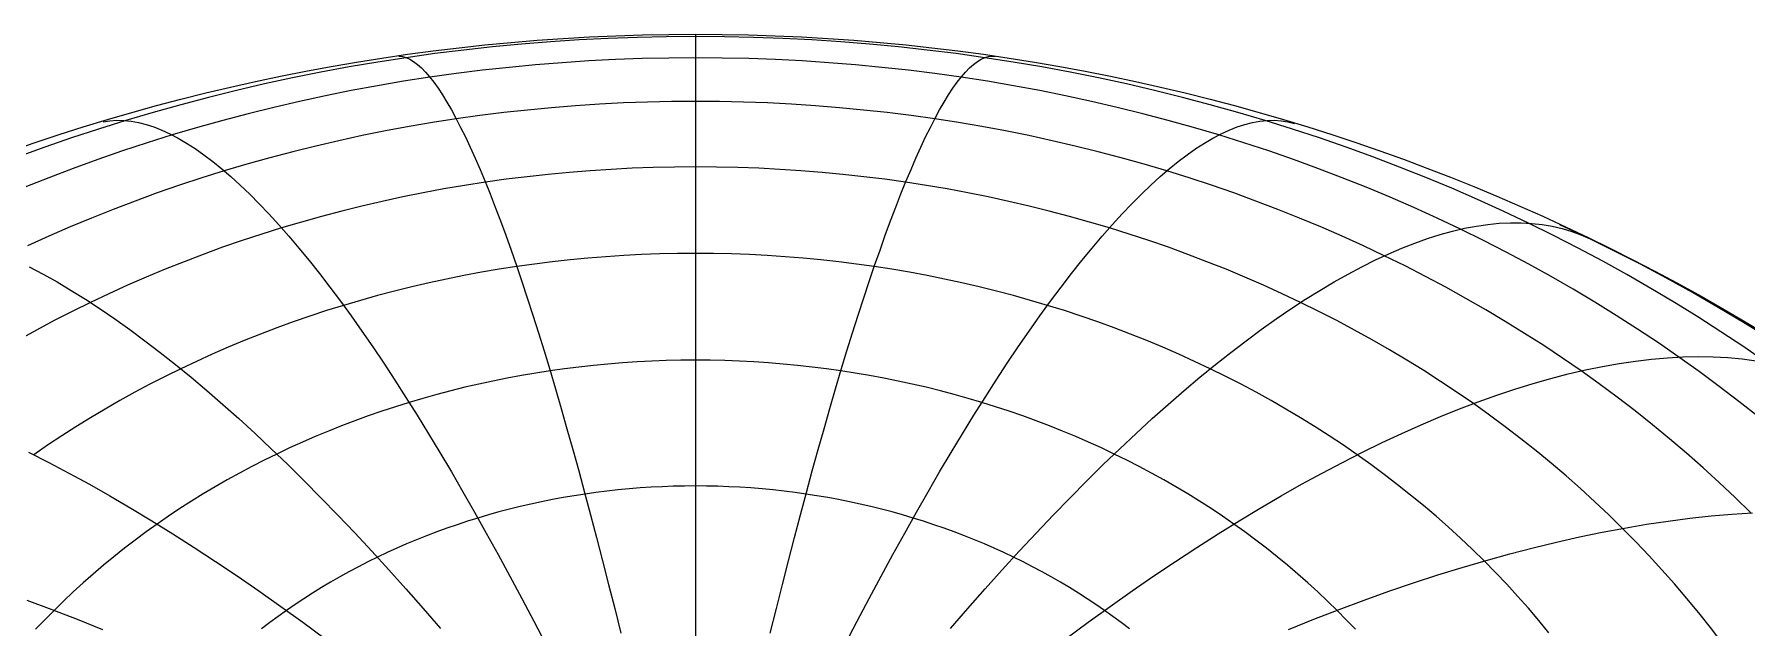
# Model space of a CAD drawing. Header units: millimetres. Extents: x -85 to 85, y -85 to 85.
# Drawn here: x -27.3 to 43.4, y 60.5 to 85 of the extents above; entities that cross this region are included whole.
import ezdxf

# ---------------------------------------------------------------- set-up
doc = ezdxf.new("R2010")
doc.units = ezdxf.units.MM
doc.layers.add('CUT_OUTER', color=1, linetype='Continuous')
doc.layers.add('ENGRAVE_FINE', color=8, linetype='Continuous')

msp = doc.modelspace()

# ---------------------------------------------------------------- linework, layer by layer
at = {"layer": 'CUT_OUTER'}
msp.add_circle((0, 0), 85, dxfattribs=at)
at = {"layer": 'ENGRAVE_FINE'}
for points in [[(44.2022, 71.4664), (43.2761, 72.1042), (42.3369, 72.7284), (41.3847, 73.3389), (40.4199, 73.9353), (39.4428, 74.5176), (38.4537, 75.0856), (37.4529, 75.639), (36.4407, 76.1778), (35.4173, 76.7017), (34.3832, 77.2106), (33.3386, 77.7044), (32.2839, 78.1829), (31.2193, 78.6459), (30.1452, 79.0933), (29.062, 79.525), (27.9698, 79.9408), (26.8692, 80.3407), (25.7604, 80.7244), (24.6437, 81.0919), (23.5195, 81.4431), (22.3882, 81.7778), (21.25, 82.096), (20.1054, 82.3975), (18.9546, 82.6823), (17.7981, 82.9503), (16.6361, 83.2013), (15.4691, 83.4354), (14.2973, 83.6525), (13.1213, 83.8524), (11.9412, 84.0351), (10.7574, 84.2006), (9.5704, 84.3488), (8.3805, 84.4797), (7.1881, 84.5932), (5.9934, 84.6893), (4.7969, 84.768), (3.599, 84.8292), (2.3999, 84.873), (1.2001, 84.8992), (0, 84.908), (-1.2001, 84.8992), (-2.3999, 84.873), (-3.599, 84.8292), (-4.7969, 84.768), (-5.9934, 84.6893), (-7.1881, 84.5932), (-8.3805, 84.4797), (-9.5704, 84.3488), (-10.7574, 84.2006), (-11.9412, 84.0351), (-13.1213, 83.8524), (-14.2973, 83.6525), (-15.4691, 83.4354), (-16.6361, 83.2013), (-17.7981, 82.9503), (-18.9546, 82.6823), (-20.1054, 82.3975), (-21.25, 82.096), (-22.3882, 81.7778), (-23.5195, 81.4431), (-24.6437, 81.0919), (-25.7604, 80.7244), (-26.8692, 80.3407), (-27.9698, 79.9408)], [(0, 84.9871), (0, 84.9482), (0, 84.8835), (0, 84.7929), (0, 84.6765), (0, 84.5344), (0, 84.3664), (0, 84.1728), (0, 83.9535), (0, 83.7087), (0, 83.4383), (0, 83.1425), (0, 82.8215), (0, 82.4751), (0, 82.1037), (0, 81.7072), (0, 81.2859), (0, 80.8398), (0, 80.3691), (0, 79.8739), (0, 79.3543), (0, 78.8106), (0, 78.2429), (0, 77.6514), (0, 77.0362), (0, 76.3975), (0, 75.7356), (0, 75.0505), (0, 74.3427), (0, 73.6122), (0, 72.8592), (0, 72.0841), (0, 71.287), (0, 70.4682), (0, 69.6279), (0, 68.7664), (0, 67.884), (0, 66.9809), (0, 66.0574), (0, 65.1138), (0, 64.1503), (0, 63.1673), (0, 62.1651), (0, 61.1439), (0, 60.1041)], [(43.8797, 69.2175), (43.08, 69.8515), (42.2672, 70.4738), (41.4415, 71.0841), (40.6032, 71.6823), (39.7525, 72.2682), (38.8897, 72.8416), (38.015, 73.4023), (37.1288, 73.9502), (36.2313, 74.4851), (35.3227, 75.0068), (34.4034, 75.5152), (33.4736, 76.0101), (32.5336, 76.4914), (31.5837, 76.9589), (30.6241, 77.4124), (29.6553, 77.8519), (28.6774, 78.2773), (27.6907, 78.6882), (26.6957, 79.0848), (25.6925, 79.4668), (24.6814, 79.834), (23.6629, 80.1865), (22.6371, 80.5241), (21.6045, 80.8467), (20.5653, 81.1542), (19.5198, 81.4464), (18.4683, 81.7234), (17.4113, 81.985), (16.3489, 82.2312), (15.2816, 82.4618), (14.2096, 82.6768), (13.1332, 82.8762), (12.0529, 83.0598), (10.9689, 83.2277), (9.8815, 83.3797), (8.7912, 83.5158), (7.6982, 83.6361), (6.6028, 83.7403), (5.5054, 83.8286), (4.4063, 83.9009), (3.3059, 83.9571), (2.2045, 83.9973), (1.1024, 84.0214), (0, 84.0294), (-1.1024, 84.0214), (-2.2045, 83.9973), (-3.3059, 83.9571), (-4.4063, 83.9009), (-5.5054, 83.8286), (-6.6028, 83.7403), (-7.6982, 83.6361), (-8.7912, 83.5158), (-9.8815, 83.3797), (-10.9689, 83.2277), (-12.0529, 83.0598), (-13.1332, 82.8762), (-14.2096, 82.6768), (-15.2816, 82.4618), (-16.3489, 82.2312), (-17.4113, 81.985), (-18.4683, 81.7234), (-19.5198, 81.4464), (-20.5653, 81.1542), (-21.6045, 80.8467), (-22.6371, 80.5241), (-23.6629, 80.1865), (-24.6814, 79.834), (-25.6925, 79.4668), (-26.6957, 79.0848), (-27.6907, 78.6882)], [(-12.2465, 84.1002), (-12.1008, 84.0824), (-11.9515, 84.039), (-11.7985, 83.97), (-11.6419, 83.8754), (-11.4818, 83.7553), (-11.3182, 83.6096), (-11.1511, 83.4385), (-10.9806, 83.242), (-10.8068, 83.0201), (-10.6297, 82.7729), (-10.4494, 82.5005), (-10.2658, 82.203), (-10.0792, 81.8805), (-9.8895, 81.533), (-9.6967, 81.1606), (-9.501, 80.7636), (-9.3025, 80.3419), (-9.101, 79.8958), (-8.8969, 79.4253), (-8.69, 78.9306), (-8.4804, 78.4119), (-8.2683, 77.8693), (-8.0536, 77.303), (-7.8365, 76.7132), (-7.6171, 76.0999), (-7.3952, 75.4635), (-7.1712, 74.8041), (-6.9449, 74.1219), (-6.7166, 73.4172), (-6.4862, 72.6901), (-6.2538, 71.9408), (-6.0195, 71.1696), (-5.7834, 70.3768), (-5.5455, 69.5625), (-5.3059, 68.727), (-5.0647, 67.8706), (-4.822, 66.9935), (-4.5778, 66.096), (-4.3322, 65.1783), (-4.0853, 64.2409), (-3.8371, 63.2838), (-3.5878, 62.3075), (-3.3374, 61.3122), (-3.086, 60.2982)], [(3.086, 60.2982), (3.3374, 61.3122), (3.5878, 62.3075), (3.8371, 63.2838), (4.0853, 64.2409), (4.3322, 65.1783), (4.5778, 66.096), (4.822, 66.9935), (5.0647, 67.8706), (5.3059, 68.727), (5.5455, 69.5625), (5.7834, 70.3768), (6.0195, 71.1696), (6.2538, 71.9408), (6.4862, 72.6901), (6.7166, 73.4172), (6.9449, 74.1219), (7.1712, 74.8041), (7.3952, 75.4635), (7.6171, 76.0999), (7.8365, 76.7132), (8.0536, 77.303), (8.2683, 77.8693), (8.4804, 78.4119), (8.69, 78.9306), (8.8969, 79.4253), (9.101, 79.8958), (9.3025, 80.3419), (9.501, 80.7636), (9.6967, 81.1606), (9.8895, 81.533), (10.0792, 81.8805), (10.2658, 82.203), (10.4494, 82.5005), (10.6297, 82.7729), (10.8068, 83.0201), (10.9806, 83.242), (11.1511, 83.4385), (11.3182, 83.6096), (11.4818, 83.7553), (11.6419, 83.8754), (11.7985, 83.97), (11.9515, 84.039), (12.1008, 84.0824), (12.2465, 84.1002), (12.3884, 84.0924)], [(43.5696, 65.2558), (42.9249, 65.8865), (42.2672, 66.5076), (41.5965, 67.1191), (40.9132, 67.7207), (40.2175, 68.3122), (39.5095, 68.8935), (38.7894, 69.4644), (38.0575, 70.0247), (37.3141, 70.5743), (36.5593, 71.1129), (35.7933, 71.6404), (35.0164, 72.1567), (34.2289, 72.6616), (33.4309, 73.1549), (32.6228, 73.6365), (31.8047, 74.1063), (30.9769, 74.564), (30.1397, 75.0096), (29.2934, 75.443), (28.4381, 75.8639), (27.5741, 76.2723), (26.7017, 76.668), (25.8212, 77.051), (24.9328, 77.4211), (24.0369, 77.7781), (23.1336, 78.122), (22.2233, 78.4527), (21.3062, 78.7701), (20.3826, 79.0741), (19.4528, 79.3645), (18.517, 79.6414), (17.5757, 79.9045), (16.629, 80.1539), (15.6772, 80.3895), (14.7206, 80.6111), (13.7596, 80.8188), (12.7943, 81.0124), (11.8252, 81.1919), (10.8525, 81.3572), (9.8764, 81.5084), (8.8974, 81.6453), (7.9156, 81.7678), (6.9315, 81.8761), (5.9452, 81.97), (4.9571, 82.0495), (3.9675, 82.1145), (2.9767, 82.1652), (1.9849, 82.2013), (0.9926, 82.2231), (0, 82.2303), (-0.9926, 82.2231), (-1.9849, 82.2013), (-2.9767, 82.1652), (-3.9675, 82.1145), (-4.9571, 82.0495), (-5.9452, 81.97), (-6.9315, 81.8761), (-7.9156, 81.7678), (-8.8974, 81.6453), (-9.8764, 81.5084), (-10.8525, 81.3572), (-11.8252, 81.1919), (-12.7943, 81.0124), (-13.7596, 80.8188), (-14.7206, 80.6111), (-15.6772, 80.3895), (-16.629, 80.1539), (-17.5757, 79.9045), (-18.517, 79.6414), (-19.4528, 79.3645), (-20.3826, 79.0741), (-21.3062, 78.7701), (-22.2233, 78.4527), (-23.1336, 78.122), (-24.0369, 77.7781), (-24.9328, 77.4211), (-25.8212, 77.051), (-26.7017, 76.668), (-27.5741, 76.2723)], [(-24.4592, 81.3918), (-24.1813, 81.4357), (-23.8959, 81.4549), (-23.6033, 81.4492), (-23.3035, 81.4187), (-22.9967, 81.3634), (-22.6828, 81.2833), (-22.3619, 81.1785), (-22.0343, 81.0489), (-21.7, 80.8947), (-21.359, 80.7158), (-21.0116, 80.5123), (-20.6577, 80.2843), (-20.2976, 80.0318), (-19.9313, 79.755), (-19.5589, 79.4538), (-19.1805, 79.1285), (-18.7963, 78.7791), (-18.4064, 78.4056), (-18.0109, 78.0083), (-17.6099, 77.5872), (-17.2035, 77.1425), (-16.7919, 76.6743), (-16.3751, 76.1827), (-15.9534, 75.668), (-15.5268, 75.1301), (-15.0955, 74.5694), (-14.6596, 73.986), (-14.2192, 73.38), (-13.7745, 72.7517), (-13.3256, 72.1013), (-12.8727, 71.4288), (-12.4158, 70.7346), (-11.9551, 70.0189), (-11.4908, 69.2818), (-11.023, 68.5236), (-10.5518, 67.7446), (-10.0775, 66.9449), (-9.6, 66.1248), (-9.1196, 65.2846), (-8.6365, 64.4245), (-8.1507, 63.5448), (-7.6625, 62.6457), (-7.1719, 61.7275), (-6.6791, 60.7906), (-6.1843, 59.8351)], [(6.1843, 59.8351), (6.6791, 60.7906), (7.1719, 61.7275), (7.6625, 62.6457), (8.1507, 63.5448), (8.6365, 64.4245), (9.1196, 65.2846), (9.6, 66.1248), (10.0775, 66.9449), (10.5518, 67.7446), (11.023, 68.5236), (11.4908, 69.2818), (11.9551, 70.0189), (12.4158, 70.7346), (12.8727, 71.4288), (13.3256, 72.1013), (13.7745, 72.7517), (14.2192, 73.38), (14.6596, 73.986), (15.0955, 74.5694), (15.5268, 75.1301), (15.9534, 75.668), (16.3751, 76.1827), (16.7919, 76.6743), (17.2035, 77.1425), (17.6099, 77.5872), (18.0109, 78.0083), (18.4064, 78.4056), (18.7963, 78.7791), (19.1805, 79.1285), (19.5589, 79.4538), (19.9313, 79.755), (20.2976, 80.0318), (20.6577, 80.2843), (21.0116, 80.5123), (21.359, 80.7158), (21.7, 80.8947), (22.0343, 81.0489), (22.3619, 81.1785), (22.6828, 81.2833), (22.9967, 81.3634), (23.3035, 81.4187), (23.6033, 81.4492), (23.8959, 81.4549), (24.1813, 81.4357), (24.4592, 81.3918), (24.7297, 81.3231)], [(42.37, 59.9079), (41.9014, 60.5223), (41.4202, 61.1298), (40.9263, 61.7303), (40.4199, 62.3234), (39.9012, 62.909), (39.3704, 63.487), (38.8276, 64.0571), (38.2729, 64.6193), (37.7066, 65.1733), (37.1288, 65.7189), (36.5397, 66.256), (35.9395, 66.7845), (35.3283, 67.3041), (34.7063, 67.8148), (34.0738, 68.3163), (33.4309, 68.8084), (32.7779, 69.2912), (32.1148, 69.7643), (31.4419, 70.2277), (30.7595, 70.6813), (30.0677, 71.1248), (29.3668, 71.5581), (28.6569, 71.9812), (27.9383, 72.3938), (27.2111, 72.7959), (26.4757, 73.1874), (25.7322, 73.568), (24.9809, 73.9378), (24.2219, 74.2965), (23.4556, 74.6442), (22.6822, 74.9806), (21.9018, 75.3056), (21.1147, 75.6193), (20.3213, 75.9214), (19.5216, 76.2119), (18.716, 76.4907), (17.9047, 76.7577), (17.0879, 77.0128), (16.266, 77.256), (15.439, 77.4872), (14.6074, 77.7063), (13.7713, 77.9132), (12.9311, 78.1079), (12.0868, 78.2903), (11.2389, 78.4604), (10.3876, 78.618), (9.5332, 78.7633), (8.6758, 78.896), (7.8157, 79.0163), (6.9533, 79.124), (6.0888, 79.2191), (5.2224, 79.3015), (4.3545, 79.3714), (3.4852, 79.4285), (2.6148, 79.473), (1.7436, 79.5048), (0.872, 79.5239), (0, 79.5302), (-0.872, 79.5239), (-1.7436, 79.5048), (-2.6148, 79.473), (-3.4852, 79.4285), (-4.3545, 79.3714), (-5.2224, 79.3015), (-6.0888, 79.2191), (-6.9533, 79.124), (-7.8157, 79.0163), (-8.6758, 78.896), (-9.5332, 78.7633), (-10.3876, 78.618), (-11.2389, 78.4604), (-12.0868, 78.2903), (-12.9311, 78.1079), (-13.7713, 77.9132), (-14.6074, 77.7063), (-15.439, 77.4872), (-16.266, 77.256), (-17.0879, 77.0128), (-17.9047, 76.7577), (-18.716, 76.4907), (-19.5216, 76.2119), (-20.3213, 75.9214), (-21.1147, 75.6193), (-21.9018, 75.3056), (-22.6822, 74.9806), (-23.4556, 74.6442), (-24.2219, 74.2965), (-24.9809, 73.9378), (-25.7322, 73.568), (-26.4757, 73.1874), (-27.2111, 72.7959), (-27.9383, 72.3938)], [(10.5222, 60.4809), (11.2392, 61.3098), (11.9528, 62.12), (12.6628, 62.9113), (13.3689, 63.6835), (14.071, 64.4362), (14.7687, 65.1693), (15.462, 65.8826), (16.1505, 66.5758), (16.8341, 67.2487), (17.5126, 67.9012), (18.1858, 68.5329), (18.8534, 69.1438), (19.5153, 69.7336), (20.1712, 70.3022), (20.821, 70.8493), (21.4645, 71.3749), (22.1014, 71.8788), (22.7316, 72.3607), (23.3548, 72.8206), (23.9709, 73.2583), (24.5798, 73.6737), (25.1811, 74.0667), (25.7748, 74.4371), (26.3606, 74.7848), (26.9384, 75.1098), (27.508, 75.4118), (28.0693, 75.6909), (28.6219, 75.947), (29.1659, 76.1799), (29.7009, 76.3896), (30.2269, 76.576), (30.7437, 76.7391), (31.2512, 76.8788), (31.7491, 76.9952), (32.2374, 77.088), (32.7158, 77.1574), (33.1843, 77.2033), (33.6426, 77.2256), (34.0907, 77.2245), (34.5284, 77.1998), (34.9557, 77.1516), (35.3722, 77.0799), (35.778, 76.9847), (36.1729, 76.866), (36.5568, 76.724), (36.9295, 76.5586)], [(44.3009, 72.4719), (43.2681, 73.1103), (42.2222, 73.7337), (41.1634, 74.3417), (40.0921, 74.9341), (39.0085, 75.5108), (37.9131, 76.0717), (36.8061, 76.6165), (35.6879, 77.145)], [(35.2341, 60.3065), (34.814, 60.8172), (34.3832, 61.3218), (33.942, 61.8199), (33.4905, 62.3116), (33.0287, 62.7966), (32.5569, 63.2748), (32.0752, 63.746), (31.5837, 64.2102), (31.0825, 64.6671), (30.5719, 65.1166), (30.052, 65.5587), (29.523, 65.993), (28.9849, 66.4196), (28.4381, 66.8383), (27.8825, 67.2489), (27.3185, 67.6514), (26.7461, 68.0456), (26.1656, 68.4314), (25.5771, 68.8087), (24.9809, 69.1773), (24.377, 69.5372), (23.7657, 69.8882), (23.1472, 70.2303), (22.5216, 70.5632), (21.8891, 70.887), (21.25, 71.2016), (20.6044, 71.5067), (19.9525, 71.8025), (19.2946, 72.0886), (18.6308, 72.3651), (17.9613, 72.6319), (17.2863, 72.8889), (16.6061, 73.136), (15.9208, 73.3732), (15.2306, 73.6003), (14.5359, 73.8174), (13.8366, 74.0242), (13.1332, 74.2209), (12.4258, 74.4072), (11.7146, 74.5832), (10.9998, 74.7489), (10.2817, 74.904), (9.5604, 75.0487), (8.8362, 75.1828), (8.1094, 75.3064), (7.38, 75.4193), (6.6485, 75.5216), (5.9149, 75.6132), (5.1794, 75.6941), (4.4425, 75.7643), (3.7041, 75.8237), (2.9647, 75.8723), (2.2243, 75.9101), (1.4832, 75.9371), (0.7417, 75.9534), (0, 75.9588), (-0.7417, 75.9534), (-1.4832, 75.9371), (-2.2243, 75.9101), (-2.9647, 75.8723), (-3.7041, 75.8237), (-4.4425, 75.7643), (-5.1794, 75.6941), (-5.9149, 75.6132), (-6.6485, 75.5216), (-7.38, 75.4193), (-8.1094, 75.3064), (-8.8362, 75.1828), (-9.5604, 75.0487), (-10.2817, 74.904), (-10.9998, 74.7489), (-11.7146, 74.5832), (-12.4258, 74.4072), (-13.1332, 74.2209), (-13.8366, 74.0242), (-14.5359, 73.8174), (-15.2306, 73.6003), (-15.9208, 73.3732), (-16.6061, 73.136), (-17.2863, 72.8889), (-17.9613, 72.6319), (-18.6308, 72.3651), (-19.2946, 72.0886), (-19.9525, 71.8025), (-20.6044, 71.5067), (-21.25, 71.2016), (-21.8891, 70.887), (-22.5216, 70.5632), (-23.1472, 70.2303), (-23.7657, 69.8882), (-24.377, 69.5372), (-24.9809, 69.1773), (-25.5771, 68.8087), (-26.1656, 68.4314), (-26.7461, 68.0456), (-27.3185, 67.6514)], [(-27.508, 75.4118), (-26.9384, 75.1098), (-26.3606, 74.7848), (-25.7748, 74.4371), (-25.1811, 74.0667), (-24.5798, 73.6737), (-23.9709, 73.2583), (-23.3548, 72.8206), (-22.7316, 72.3607), (-22.1014, 71.8788), (-21.4645, 71.3749), (-20.821, 70.8493), (-20.1712, 70.3022), (-19.5153, 69.7336), (-18.8534, 69.1438), (-18.1858, 68.5329), (-17.5126, 67.9012), (-16.8341, 67.2487), (-16.1505, 66.5758), (-15.462, 65.8826), (-14.7687, 65.1693), (-14.071, 64.4362), (-13.3689, 63.6835), (-12.6628, 62.9113), (-11.9528, 62.12), (-11.2392, 61.3098), (-10.5222, 60.4809)], [(27.2436, 60.4535), (26.868, 60.848), (26.4842, 61.237), (26.0923, 61.6204), (25.6925, 61.998), (25.2848, 62.3696), (24.8695, 62.7353), (24.4465, 63.0949), (24.0162, 63.4483), (23.5785, 63.7953), (23.1336, 64.1359), (22.6817, 64.4699), (22.2228, 64.7973), (21.7573, 65.118), (21.285, 65.4318), (20.8063, 65.7387), (20.3213, 66.0386), (19.83, 66.3313), (19.3328, 66.6169), (18.8296, 66.8951), (18.3207, 67.166), (17.8062, 67.4294), (17.2863, 67.6853), (16.7611, 67.9335), (16.2309, 68.1741), (15.6956, 68.4068), (15.1556, 68.6318), (14.611, 68.8488), (14.0619, 69.0579), (13.5086, 69.2589), (12.9511, 69.4518), (12.3897, 69.6366), (11.8245, 69.8131), (11.2557, 69.9814), (10.6835, 70.1414), (10.1081, 70.293), (9.5295, 70.4362), (8.9481, 70.5709), (8.3639, 70.6971), (7.7771, 70.8148), (7.1881, 70.9239), (6.5968, 71.0244), (6.0035, 71.1163), (5.4083, 71.1995), (4.8116, 71.274), (4.2133, 71.3398), (3.6138, 71.3969), (3.0132, 71.4452), (2.4117, 71.4848), (1.8094, 71.5155), (1.2066, 71.5375), (0.6034, 71.5507), (0, 71.5551), (-0.6034, 71.5507), (-1.2066, 71.5375), (-1.8094, 71.5155), (-2.4117, 71.4848), (-3.0132, 71.4452), (-3.6138, 71.3969), (-4.2133, 71.3398), (-4.8116, 71.274), (-5.4083, 71.1995), (-6.0035, 71.1163), (-6.5968, 71.0244), (-7.1881, 70.9239), (-7.7771, 70.8148), (-8.3639, 70.6971), (-8.9481, 70.5709), (-9.5295, 70.4362), (-10.1081, 70.293), (-10.6835, 70.1414), (-11.2557, 69.9814), (-11.8245, 69.8131), (-12.3897, 69.6366), (-12.9511, 69.4518), (-13.5086, 69.2589), (-14.0619, 69.0579), (-14.611, 68.8488), (-15.1556, 68.6318), (-15.6956, 68.4068), (-16.2309, 68.1741), (-16.7611, 67.9335), (-17.2863, 67.6853), (-17.8062, 67.4294), (-18.3207, 67.166), (-18.8296, 66.8951), (-19.3328, 66.6169), (-19.83, 66.3313), (-20.3213, 66.0386), (-20.8063, 65.7387), (-21.285, 65.4318), (-21.7573, 65.118), (-22.2228, 64.7973), (-22.6817, 64.4699), (-23.1336, 64.1359), (-23.5785, 63.7953), (-24.0162, 63.4483), (-24.4465, 63.0949), (-24.8695, 62.7353), (-25.2848, 62.3696), (-25.6925, 61.998), (-26.0923, 61.6204), (-26.4842, 61.237), (-26.868, 60.848), (-27.2436, 60.4535)], [(15.2976, 60.0719), (16.2107, 60.746), (17.1188, 61.4015), (18.0218, 62.0384), (18.9192, 62.6564), (19.8109, 63.2553), (20.6965, 63.8349), (21.5759, 64.3951), (22.4486, 64.9357), (23.3145, 65.4564), (24.1734, 65.9573), (25.0248, 66.438), (25.8687, 66.8985), (26.7046, 67.3387), (27.5324, 67.7583), (28.3519, 68.1573), (29.1627, 68.5355), (29.9646, 68.8929), (30.7574, 69.2292), (31.5408, 69.5445), (32.3146, 69.8386), (33.0786, 70.1114), (33.8325, 70.3629), (34.576, 70.5929), (35.3091, 70.8014), (36.0314, 70.9884), (36.7427, 71.1537), (37.4428, 71.2974), (38.1316, 71.4193), (38.8087, 71.5195), (39.474, 71.5979), (40.1272, 71.6545), (40.7683, 71.6892), (41.3969, 71.7022), (42.0129, 71.6933), (42.6161, 71.6625), (43.2064, 71.6099), (43.7834, 71.5355)], [(-27.5324, 67.7583), (-26.7046, 67.3387), (-25.8687, 66.8985), (-25.0248, 66.438), (-24.1734, 65.9573), (-23.3145, 65.4564), (-22.4486, 64.9357), (-21.5759, 64.3951), (-20.6965, 63.8349), (-19.8109, 63.2553), (-18.9192, 62.6564), (-18.0218, 62.0384), (-17.1188, 61.4015), (-16.2107, 60.746), (-15.2976, 60.0719)], [(17.9137, 60.472), (17.5757, 60.7307), (17.2323, 60.9845), (16.8837, 61.2333), (16.53, 61.4769), (16.1712, 61.7153), (15.8075, 61.9485), (15.439, 62.1763), (15.0658, 62.3987), (14.688, 62.6157), (14.3057, 62.8271), (13.9191, 63.0329), (13.5282, 63.233), (13.1332, 63.4274), (12.7342, 63.616), (12.3313, 63.7987), (11.9247, 63.9756), (11.5145, 64.1465), (11.1007, 64.3114), (10.6835, 64.4702), (10.2631, 64.6229), (9.8396, 64.7695), (9.4131, 64.9099), (8.9837, 65.044), (8.5515, 65.1719), (8.1168, 65.2934), (7.6796, 65.4086), (7.24, 65.5174), (6.7983, 65.6197), (6.3544, 65.7156), (5.9087, 65.805), (5.4611, 65.8879), (5.0119, 65.9643), (4.5611, 66.0341), (4.109, 66.0973), (3.6556, 66.1539), (3.2011, 66.2039), (2.7456, 66.2473), (2.2893, 66.284), (1.8323, 66.314), (1.3747, 66.3374), (0.9167, 66.3541), (0.4584, 66.3641), (0, 66.3675), (-0.4584, 66.3641), (-0.9167, 66.3541), (-1.3747, 66.3374), (-1.8323, 66.314), (-2.2893, 66.284), (-2.7456, 66.2473), (-3.2011, 66.2039), (-3.6556, 66.1539), (-4.109, 66.0973), (-4.5611, 66.0341), (-5.0119, 65.9643), (-5.4611, 65.8879), (-5.9087, 65.805), (-6.3544, 65.7156), (-6.7983, 65.6197), (-7.24, 65.5174), (-7.6796, 65.4086), (-8.1168, 65.2934), (-8.5515, 65.1719), (-8.9837, 65.044), (-9.4131, 64.9099), (-9.8396, 64.7695), (-10.2631, 64.6229), (-10.6835, 64.4702), (-11.1007, 64.3114), (-11.5145, 64.1465), (-11.9247, 63.9756), (-12.3313, 63.7987), (-12.7342, 63.616), (-13.1332, 63.4274), (-13.5282, 63.233), (-13.9191, 63.0329), (-14.3057, 62.8271), (-14.688, 62.6157), (-15.0658, 62.3987), (-15.439, 62.1763), (-15.8075, 61.9485), (-16.1712, 61.7153), (-16.53, 61.4769), (-16.8837, 61.2333), (-17.2323, 60.9845), (-17.5757, 60.7307), (-17.9137, 60.472)], [(24.4794, 60.4432), (25.5287, 60.8658), (26.5702, 61.2698), (27.6036, 61.6552), (28.6287, 62.0218), (29.645, 62.3695), (30.6522, 62.6981), (31.6502, 63.0077), (32.6385, 63.2981), (33.6168, 63.5693), (34.5849, 63.821), (35.5425, 64.0533), (36.4892, 64.2661), (37.4249, 64.4593), (38.3491, 64.6329), (39.2617, 64.7868), (40.1623, 64.921), (41.0506, 65.0354), (41.9265, 65.13), (42.7895, 65.2047), (43.6396, 65.2596)], [(-27.6036, 61.6552), (-26.5702, 61.2698), (-25.5287, 60.8658), (-24.4794, 60.4432)]]:
    msp.add_lwpolyline(points, dxfattribs=at)

doc.saveas('drawing.dxf')
